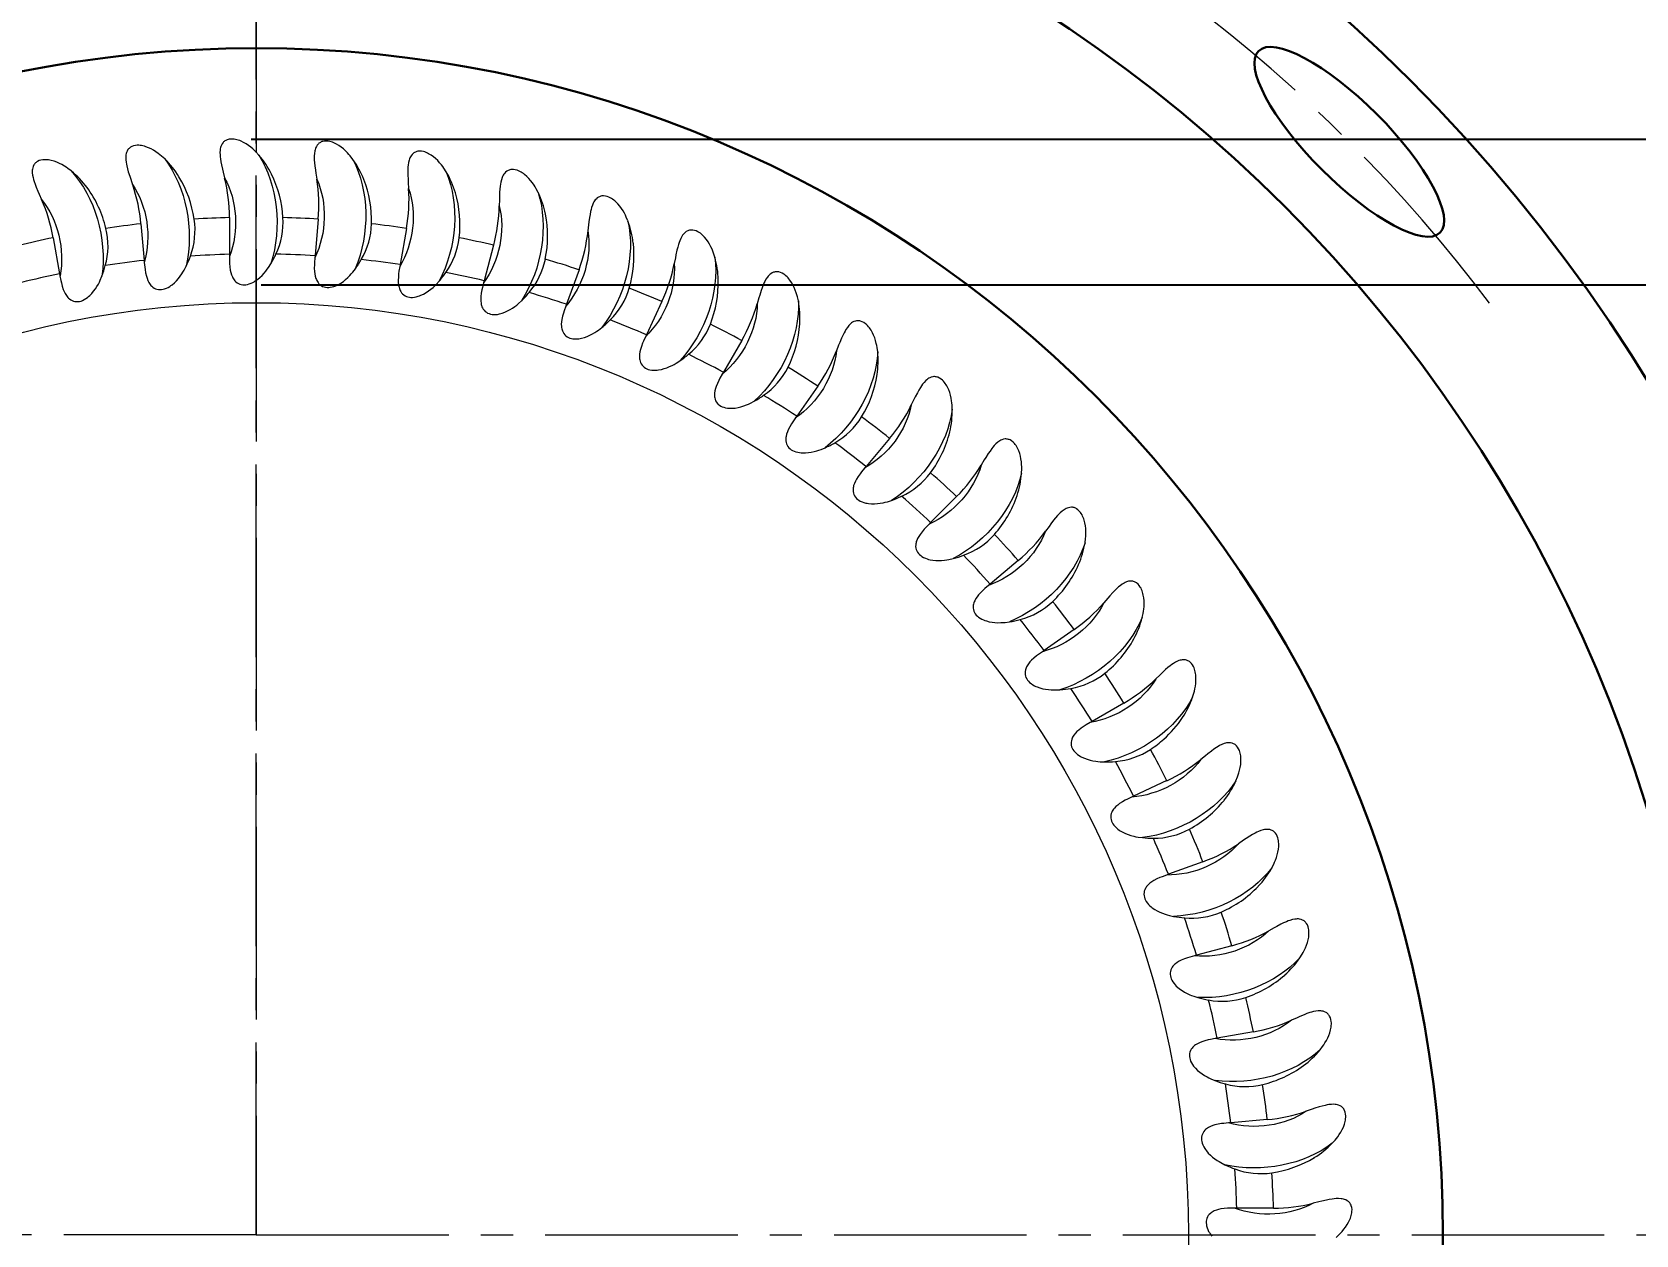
# Model space of a CAD drawing. Extents: x 89 to 607, y -37 to 440.
# Drawn here: x 227.69 to 271.42, y 202.2 to 234.99 of the extents above; entities that cross this region are included whole.
import ezdxf

# ---------------------------------------------------------------- set-up
doc = ezdxf.new("R2010")
doc.units = 0
doc.header["$LTSCALE"] = 7
doc.header["$MEASUREMENT"] = 0
doc.linetypes.add('CENTER2', pattern=[1.125, 0.75, -0.125, 0.125, -0.125])
doc.layers.get('0').update_dxf_attribs({"linetype": 'CONTINUOUS', "lineweight": 15})
for name, color, linetype, lineweight in [('1', 1, 'CENTER2', 15), ('3', 3, 'CONTINUOUS', 30), ('8', 252, 'CONTINUOUS', 15)]:
    doc.layers.add(name, color=color, linetype=linetype, lineweight=lineweight)
doc.styles.add('ITALICT', font='ITALICT.shx', dxfattribs={"width": 0.8, "height": 3})
doc.dimstyles.get("Standard").update_dxf_attribs({"dimtxt": 3, "dimasz": 3, "dimexe": 0.5, "dimexo": 0.5, "dimgap": 0.8, "dimtad": 1, "dimdsep": 46, "dimtxsty": 'ITALICT', "dimcen": 0.09, "dimazin": 2, "dimtfac": 1, "dimtmove": 0, "dimatfit": 3, "dimfxl": 1, "dimtolj": 1, "dimtzin": 0, "dimarcsym": 0})

# ---------------------------------------------------------------- blocks, each defined once
blk = doc.blocks.new('*D10')
at = {"color": 0, "lineweight": -2, "transparency": 16777216}
for p, q in [((233.937, 228.096), (314.622, 228.096)), ((314.122, 179.3), (314.122, 225.096)), ((234.636, 176.3), (314.622, 176.3))]:
    blk.add_line(p, q, dxfattribs=at)
at = {"color": 0, "transparency": 16777216}
for points in [[(314.622, 225.096), (313.622, 225.096), (314.122, 228.096)], [(313.622, 179.3), (314.622, 179.3), (314.122, 176.3)]]:
    blk.add_solid(points, dxfattribs=at)
at = {"color": 0, "transparency": 16777216, "insert": (311.822, 203.447), "char_height": 3, "attachment_point": 5, "rotation": 90, "style": 'ITALICT'}
blk.add_mtext('\\A1;51.8', dxfattribs=at)
blk = doc.blocks.new('*D11')
at = {"color": 0, "lineweight": -2, "transparency": 16777216}
for p, q in [((314.122, 235.069), (314.122, 243.888)), ((233.664, 232.069), (314.622, 232.069)), ((314.122, 228.096), (314.122, 232.069)), ((233.937, 228.096), (314.622, 228.096)), ((314.122, 225.096), (314.122, 222.096))]:
    blk.add_line(p, q, dxfattribs=at)
at = {"color": 0, "transparency": 16777216}
for points in [[(313.622, 235.069), (314.622, 235.069), (314.122, 232.069)], [(314.622, 225.096), (313.622, 225.096), (314.122, 228.096)]]:
    blk.add_solid(points, dxfattribs=at)
at = {"color": 0, "transparency": 16777216, "insert": (311.822, 242.173), "char_height": 3, "attachment_point": 5, "rotation": 90, "style": 'ITALICT'}
blk.add_mtext('\\A1;4', dxfattribs=at)
blk = doc.blocks.new('*D46')
at = {"color": 0, "lineweight": -2, "transparency": 16777216}
for p, q in [((234.307, 278.197), (340.204, 278.197)), ((339.704, 275.197), (339.704, 129.197)), ((234.307, 126.197), (340.204, 126.197))]:
    blk.add_line(p, q, dxfattribs=at)
at = {"color": 0, "transparency": 16777216}
for points in [[(339.204, 275.197), (340.204, 275.197), (339.704, 278.197)], [(339.204, 129.197), (340.204, 129.197), (339.704, 126.197)]]:
    blk.add_solid(points, dxfattribs=at)
at = {"color": 0, "transparency": 16777216, "insert": (337.404, 202.197), "char_height": 3, "attachment_point": 5, "rotation": 90, "style": 'ITALICT'}
blk.add_mtext('\\A1;152', dxfattribs=at)
blk = doc.blocks.new('*D49')
at = {"color": 0, "lineweight": -2, "transparency": 16777216}
blk.add_line((306.788, 183.85), (291.997, 187.568), dxfattribs=at)
at = {"color": 0, "transparency": 16777216}
blk.add_solid([(292.119, 188.053), (291.875, 187.084), (289.087, 188.3)], dxfattribs=at)
at = {"color": 0, "transparency": 16777216, "insert": (303.026, 187.167), "char_height": 3, "attachment_point": 5, "rotation": 345.8882, "style": 'ITALICT'}
blk.add_mtext('\\A1;R57', dxfattribs=at)
blk = doc.blocks.new('*D50')
at = {"color": 0, "lineweight": -2, "transparency": 16777216}
blk.add_line((309.376, 149.346), (290.556, 162.509), dxfattribs=at)
blk.add_arc((233.807, 202.197), 66.25, 321.48913, 325.46446, dxfattribs=at)
at = {"color": 0, "transparency": 16777216}
blk.add_solid([(290.842, 162.919), (290.269, 162.099), (288.098, 164.228)], dxfattribs=at)
at = {"color": 0, "transparency": 16777216, "insert": (304.56, 155.521), "char_height": 3, "attachment_point": 5, "rotation": 325.032, "style": 'ITALICT'}
blk.add_mtext('\\A1;R66.25', dxfattribs=at)
blk = doc.blocks.new('*D52')
at = {"color": 0, "lineweight": -2, "transparency": 16777216}
for p, q in [((173.432, 224.172), (156.954, 230.17)), ((170.807, 202.197), (152.021, 202.197))]:
    blk.add_line(p, q, dxfattribs=at)
blk.add_arc((233.807, 202.197), 81.286, 162.11471, 177.88529, dxfattribs=at)
at = {"color": 0, "transparency": 16777216}
for points in [[(155.977, 227.324), (156.922, 226.999), (157.423, 229.999)], [(153.077, 205.188), (152.077, 205.206), (152.521, 202.197)]]:
    blk.add_solid(points, dxfattribs=at)
at = {"color": 0, "transparency": 16777216, "insert": (151.491, 216.712), "char_height": 3, "attachment_point": 5, "rotation": 80, "style": 'ITALICT'}
blk.add_mtext('\\A1;20°', dxfattribs=at)
blk = doc.blocks.new('*D53')
at = {"color": 0, "lineweight": -2, "transparency": 16777216}
for p, q in [((181.658, 254.346), (170.053, 265.951)), ((170.807, 202.197), (143.645, 202.197))]:
    blk.add_line(p, q, dxfattribs=at)
blk.add_arc((233.807, 202.197), 89.662, 136.91715, 178.08285, dxfattribs=at)
at = {"color": 0, "transparency": 16777216}
for points in [[(167.962, 263.789), (168.681, 263.094), (170.407, 265.598)], [(144.696, 205.189), (143.696, 205.205), (144.145, 202.197)]]:
    blk.add_solid(points, dxfattribs=at)
at = {"color": 0, "transparency": 16777216, "insert": (148.846, 237.39), "char_height": 3, "attachment_point": 5, "rotation": 67.5, "style": 'ITALICT'}
blk.add_mtext('\\A1;45°', dxfattribs=at)

msp = doc.modelspace()

# ---------------------------------------------------------------- linework, layer by layer
at = {"layer": '1'}
for p, q in [((233.807, 202.197), (233.807, 278.197)), ((233.807, 268.447), (233.807, 202.197)), ((233.807, 202.197), (171.307, 202.197)), ((233.807, 202.197), (296.307, 202.197))]:
    msp.add_line(p, q, dxfattribs=at)
for radius, start, end in [(57, 12.6703, 166.5373), (42.14, 37.0667, 52.9333)]:
    msp.add_arc((233.807, 202.197), radius, start, end, dxfattribs=at)
at = {"layer": '3'}
for radius in [44.5, 39.65, 32.35]:
    msp.add_circle((233.807, 202.197), radius, dxfattribs=at)
msp.add_ellipse((263.605, 231.994), major_axis=(2.475, -2.475), ratio=0.304005, dxfattribs=at)
at = {"layer": '8', "ltscale": 0.025009}
for p, q in [((230.662, 229.76), (230.749, 228.763)), ((233.076, 229.929), (233.076, 228.928)), ((235.496, 229.887), (235.409, 228.891)), ((237.903, 229.635), (237.729, 228.649)), ((228.272, 229.381), (228.445, 228.395)), ((240.278, 229.173), (240.02, 228.207)), ((242.605, 228.507), (242.263, 227.567)), ((244.864, 227.64), (244.442, 226.733)), ((247.04, 226.579), (246.54, 225.713)), ((249.115, 225.333), (248.541, 224.514)), ((251.073, 223.911), (250.43, 223.145)), ((252.899, 222.324), (252.192, 221.616)), ((254.581, 220.583), (253.815, 219.94)), ((256.104, 218.703), (255.285, 218.129)), ((257.458, 216.696), (256.592, 216.196)), ((260.991, 207.733), (260.006, 207.559))]:
    msp.add_line(p, q, dxfattribs=at)
at = {"layer": '8', "ltscale": 0.001468}
for p, q in [((230.749, 228.763), (230.754, 228.705)), ((233.076, 228.928), (233.076, 228.87)), ((235.409, 228.891), (235.403, 228.832)), ((228.445, 228.395), (228.455, 228.338)), ((242.263, 227.567), (242.242, 227.511)), ((244.442, 226.733), (244.417, 226.68)), ((246.54, 225.713), (246.51, 225.662)), ((248.541, 224.514), (248.507, 224.466)), ((250.43, 223.145), (250.392, 223.1)), ((252.192, 221.616), (252.15, 221.575)), ((253.815, 219.94), (253.769, 219.903)), ((255.285, 218.129), (255.237, 218.095)), ((257.725, 214.157), (257.672, 214.133)), ((258.676, 212.027), (258.621, 212.007)), ((260.006, 207.559), (259.948, 207.549)), ((260.373, 205.256), (260.315, 205.251)), ((260.539, 202.929), (260.48, 202.929))]:
    msp.add_line(p, q, dxfattribs=at)
at = {"layer": '8', "ltscale": 0.001467}
for p, q in [((237.729, 228.649), (237.719, 228.592)), ((240.02, 228.207), (240.004, 228.15)), ((256.592, 216.196), (256.541, 216.167)), ((259.438, 209.822), (259.382, 209.807))]:
    msp.add_line(p, q, dxfattribs=at)
at = {"layer": '8', "ltscale": 0.025008}
for p, q in [((258.632, 214.58), (257.725, 214.157)), ((259.616, 212.369), (258.676, 212.027)), ((260.405, 210.081), (259.438, 209.822)), ((261.37, 205.343), (260.373, 205.256)), ((261.539, 202.929), (260.539, 202.929))]:
    msp.add_line(p, q, dxfattribs=at)
at = {"layer": '8'}
for points in [[(231.31, 231.528), (231.224, 231.606), (231.18, 231.643), (231.134, 231.679), (231.07, 231.723), (231.005, 231.764), (230.937, 231.801), (230.866, 231.834), (230.793, 231.862), (230.756, 231.873), (230.718, 231.883), (230.679, 231.89), (230.641, 231.896), (230.602, 231.899), (230.563, 231.899), (230.512, 231.895), (230.463, 231.885), (230.417, 231.868), (230.395, 231.857), (230.375, 231.845), (230.356, 231.831), (230.339, 231.816), (230.323, 231.799), (230.309, 231.781), (230.286, 231.743), (230.269, 231.702), (230.26, 231.672), (230.254, 231.641), (230.249, 231.607), (230.247, 231.573), (230.249, 231.506), (230.256, 231.439), (230.265, 231.387), (230.275, 231.336), (230.295, 231.256), (230.318, 231.176), (230.356, 231.058), (230.382, 230.979), (230.436, 230.823)], [(233.876, 231.634), (233.797, 231.719), (233.756, 231.76), (233.713, 231.799), (233.654, 231.849), (233.592, 231.896), (233.528, 231.939), (233.46, 231.978), (233.39, 232.011), (233.354, 232.026), (233.317, 232.039), (233.279, 232.05), (233.241, 232.059), (233.203, 232.065), (233.164, 232.069), (233.113, 232.069), (233.063, 232.064), (233.016, 232.051), (232.993, 232.042), (232.972, 232.031), (232.952, 232.019), (232.933, 232.005), (232.916, 231.99), (232.901, 231.974), (232.874, 231.938), (232.854, 231.899), (232.842, 231.869), (232.833, 231.839), (232.826, 231.805), (232.821, 231.771), (232.817, 231.704), (232.818, 231.637), (232.822, 231.585), (232.828, 231.533), (232.841, 231.451), (232.857, 231.37), (232.884, 231.249), (232.904, 231.168), (232.944, 231.008)], [(236.441, 231.516), (236.37, 231.608), (236.333, 231.652), (236.294, 231.695), (236.239, 231.75), (236.182, 231.802), (236.121, 231.85), (236.057, 231.895), (235.99, 231.934), (235.955, 231.952), (235.919, 231.968), (235.883, 231.983), (235.846, 231.995), (235.808, 232.004), (235.77, 232.012), (235.72, 232.016), (235.669, 232.015), (235.621, 232.006), (235.598, 231.999), (235.575, 231.991), (235.554, 231.98), (235.535, 231.968), (235.516, 231.954), (235.499, 231.939), (235.47, 231.906), (235.446, 231.869), (235.432, 231.84), (235.421, 231.811), (235.41, 231.778), (235.402, 231.745), (235.392, 231.679), (235.388, 231.611), (235.387, 231.559), (235.389, 231.507), (235.395, 231.424), (235.403, 231.342), (235.42, 231.218), (235.432, 231.137), (235.458, 230.973)], [(228.763, 231.199), (228.671, 231.269), (228.623, 231.302), (228.574, 231.333), (228.508, 231.372), (228.439, 231.407), (228.368, 231.438), (228.294, 231.465), (228.219, 231.486), (228.181, 231.494), (228.142, 231.5), (228.103, 231.505), (228.064, 231.507), (228.025, 231.507), (227.987, 231.504), (227.937, 231.495), (227.888, 231.481), (227.844, 231.46), (227.823, 231.447), (227.804, 231.433), (227.786, 231.418), (227.771, 231.401), (227.756, 231.383), (227.744, 231.364), (227.724, 231.324), (227.711, 231.282), (227.705, 231.251), (227.701, 231.219), (227.7, 231.185), (227.701, 231.151), (227.708, 231.084), (227.721, 231.018), (227.734, 230.968), (227.749, 230.917), (227.776, 230.839), (227.806, 230.762), (227.854, 230.647), (227.887, 230.571), (227.954, 230.42)], [(238.986, 231.175), (238.924, 231.273), (238.89, 231.32), (238.855, 231.366), (238.805, 231.425), (238.753, 231.482), (238.697, 231.535), (238.637, 231.585), (238.573, 231.631), (238.54, 231.652), (238.506, 231.671), (238.471, 231.688), (238.435, 231.704), (238.399, 231.717), (238.361, 231.727), (238.311, 231.736), (238.261, 231.739), (238.212, 231.735), (238.188, 231.73), (238.165, 231.723), (238.144, 231.715), (238.123, 231.704), (238.103, 231.692), (238.085, 231.679), (238.053, 231.648), (238.026, 231.613), (238.009, 231.586), (237.995, 231.558), (237.982, 231.526), (237.972, 231.493), (237.956, 231.428), (237.945, 231.362), (237.94, 231.31), (237.937, 231.257), (237.936, 231.175), (237.937, 231.092), (237.943, 230.967), (237.948, 230.885), (237.96, 230.72)], [(241.492, 230.614), (241.439, 230.716), (241.409, 230.766), (241.378, 230.815), (241.334, 230.878), (241.286, 230.939), (241.235, 230.998), (241.18, 231.053), (241.121, 231.104), (241.089, 231.127), (241.057, 231.149), (241.024, 231.17), (240.989, 231.188), (240.954, 231.204), (240.918, 231.218), (240.868, 231.231), (240.819, 231.238), (240.77, 231.239), (240.745, 231.236), (240.722, 231.231), (240.7, 231.224), (240.678, 231.216), (240.658, 231.206), (240.638, 231.194), (240.604, 231.166), (240.574, 231.133), (240.555, 231.108), (240.538, 231.081), (240.523, 231.05), (240.509, 231.019), (240.488, 230.955), (240.472, 230.89), (240.462, 230.839), (240.454, 230.787), (240.446, 230.704), (240.44, 230.622), (240.435, 230.498), (240.433, 230.415), (240.43, 230.249)], [(243.94, 229.836), (243.895, 229.943), (243.87, 229.995), (243.844, 230.046), (243.805, 230.113), (243.763, 230.178), (243.717, 230.241), (243.667, 230.3), (243.612, 230.356), (243.583, 230.382), (243.553, 230.407), (243.521, 230.43), (243.489, 230.452), (243.455, 230.471), (243.42, 230.488), (243.372, 230.505), (243.323, 230.517), (243.274, 230.521), (243.25, 230.521), (243.226, 230.518), (243.203, 230.513), (243.181, 230.507), (243.16, 230.498), (243.139, 230.488), (243.102, 230.463), (243.07, 230.434), (243.049, 230.41), (243.03, 230.384), (243.012, 230.355), (242.995, 230.325), (242.969, 230.264), (242.947, 230.2), (242.933, 230.15), (242.921, 230.099), (242.905, 230.017), (242.892, 229.935), (242.876, 229.812), (242.867, 229.73), (242.85, 229.565)], [(246.31, 228.847), (246.275, 228.958), (246.255, 229.012), (246.233, 229.066), (246.2, 229.136), (246.164, 229.204), (246.123, 229.27), (246.079, 229.334), (246.029, 229.395), (246.002, 229.423), (245.974, 229.451), (245.945, 229.476), (245.914, 229.5), (245.882, 229.523), (245.849, 229.542), (245.803, 229.564), (245.755, 229.58), (245.707, 229.588), (245.683, 229.59), (245.659, 229.589), (245.635, 229.587), (245.613, 229.582), (245.591, 229.575), (245.57, 229.567), (245.531, 229.546), (245.495, 229.519), (245.473, 229.497), (245.452, 229.473), (245.431, 229.446), (245.412, 229.417), (245.38, 229.359), (245.353, 229.297), (245.334, 229.248), (245.318, 229.198), (245.295, 229.119), (245.275, 229.038), (245.249, 228.917), (245.232, 228.836), (245.201, 228.673)], [(230.754, 228.705), (230.766, 228.575), (230.774, 228.511), (230.79, 228.422), (230.81, 228.333), (230.829, 228.273), (230.852, 228.213), (230.88, 228.157), (230.897, 228.128), (230.916, 228.101), (230.935, 228.078), (230.956, 228.057), (230.988, 228.03), (231.022, 228.007), (231.059, 227.989), (231.099, 227.975), (231.139, 227.968), (231.181, 227.965), (231.223, 227.968), (231.265, 227.975), (231.306, 227.986), (231.355, 228.004), (231.402, 228.027), (231.448, 228.053), (231.481, 228.076), (231.514, 228.099), (231.575, 228.152), (231.632, 228.209), (231.684, 228.267), (231.732, 228.329), (231.777, 228.394), (231.808, 228.444), (231.838, 228.496), (231.893, 228.601)], [(233.076, 228.87), (233.077, 228.74), (233.079, 228.675), (233.087, 228.585), (233.099, 228.495), (233.113, 228.433), (233.13, 228.372), (233.154, 228.313), (233.168, 228.283), (233.185, 228.255), (233.202, 228.23), (233.221, 228.207), (233.25, 228.177), (233.282, 228.151), (233.318, 228.13), (233.356, 228.113), (233.396, 228.102), (233.437, 228.096), (233.479, 228.095), (233.521, 228.098), (233.563, 228.106), (233.614, 228.119), (233.663, 228.138), (233.711, 228.161), (233.746, 228.18), (233.78, 228.201), (233.845, 228.247), (233.907, 228.299), (233.964, 228.353), (234.017, 228.411), (234.068, 228.471), (234.103, 228.519), (234.138, 228.567), (234.201, 228.668)], [(235.403, 228.832), (235.393, 228.703), (235.39, 228.638), (235.389, 228.547), (235.394, 228.457), (235.402, 228.394), (235.414, 228.331), (235.432, 228.271), (235.444, 228.24), (235.458, 228.21), (235.473, 228.184), (235.49, 228.159), (235.516, 228.127), (235.546, 228.098), (235.58, 228.074), (235.616, 228.054), (235.655, 228.04), (235.696, 228.03), (235.738, 228.025), (235.78, 228.025), (235.822, 228.028), (235.874, 228.038), (235.924, 228.052), (235.974, 228.07), (236.01, 228.086), (236.046, 228.104), (236.116, 228.145), (236.182, 228.191), (236.243, 228.24), (236.301, 228.293), (236.357, 228.349), (236.396, 228.393), (236.435, 228.438), (236.507, 228.532)], [(228.455, 228.338), (228.479, 228.21), (228.493, 228.146), (228.515, 228.059), (228.544, 227.973), (228.567, 227.914), (228.595, 227.857), (228.629, 227.803), (228.648, 227.776), (228.67, 227.751), (228.691, 227.73), (228.713, 227.71), (228.747, 227.685), (228.783, 227.666), (228.822, 227.651), (228.862, 227.641), (228.904, 227.637), (228.945, 227.638), (228.987, 227.645), (229.028, 227.655), (229.068, 227.67), (229.115, 227.692), (229.16, 227.719), (229.204, 227.749), (229.235, 227.774), (229.265, 227.801), (229.321, 227.858), (229.373, 227.92), (229.42, 227.983), (229.462, 228.049), (229.501, 228.117), (229.528, 228.17), (229.554, 228.224), (229.599, 228.334)], [(237.719, 228.592), (237.697, 228.464), (237.688, 228.399), (237.68, 228.309), (237.677, 228.219), (237.679, 228.155), (237.686, 228.092), (237.699, 228.03), (237.708, 227.998), (237.719, 227.967), (237.732, 227.94), (237.746, 227.914), (237.769, 227.879), (237.797, 227.848), (237.828, 227.821), (237.863, 227.798), (237.9, 227.78), (237.94, 227.767), (237.981, 227.759), (238.023, 227.754), (238.066, 227.754), (238.118, 227.759), (238.17, 227.769), (238.221, 227.783), (238.258, 227.796), (238.296, 227.811), (238.368, 227.845), (238.438, 227.885), (238.503, 227.929), (238.566, 227.976), (238.626, 228.027), (238.67, 228.067), (238.712, 228.109), (238.792, 228.197)], [(248.585, 227.656), (248.56, 227.769), (248.544, 227.825), (248.527, 227.88), (248.501, 227.953), (248.47, 228.024), (248.436, 228.094), (248.397, 228.161), (248.353, 228.226), (248.329, 228.257), (248.303, 228.286), (248.276, 228.315), (248.248, 228.341), (248.218, 228.366), (248.186, 228.389), (248.142, 228.414), (248.096, 228.434), (248.049, 228.447), (248.025, 228.451), (248.001, 228.452), (247.978, 228.452), (247.955, 228.449), (247.932, 228.444), (247.91, 228.438), (247.87, 228.42), (247.832, 228.396), (247.808, 228.376), (247.785, 228.355), (247.762, 228.329), (247.74, 228.302), (247.703, 228.247), (247.671, 228.188), (247.648, 228.14), (247.627, 228.092), (247.598, 228.015), (247.571, 227.937), (247.534, 227.818), (247.51, 227.738), (247.465, 227.579)], [(240.004, 228.15), (239.971, 228.025), (239.957, 227.961), (239.941, 227.872), (239.93, 227.782), (239.927, 227.719), (239.928, 227.655), (239.935, 227.592), (239.942, 227.56), (239.95, 227.528), (239.96, 227.5), (239.972, 227.472), (239.993, 227.436), (240.017, 227.403), (240.046, 227.373), (240.079, 227.347), (240.114, 227.326), (240.153, 227.31), (240.193, 227.297), (240.235, 227.29), (240.277, 227.286), (240.329, 227.286), (240.382, 227.291), (240.434, 227.301), (240.473, 227.31), (240.511, 227.322), (240.586, 227.35), (240.66, 227.384), (240.728, 227.422), (240.795, 227.463), (240.859, 227.509), (240.906, 227.545), (240.951, 227.583), (241.039, 227.664)], [(242.242, 227.511), (242.199, 227.389), (242.179, 227.327), (242.155, 227.24), (242.136, 227.151), (242.128, 227.089), (242.123, 227.025), (242.125, 226.962), (242.129, 226.929), (242.135, 226.896), (242.142, 226.867), (242.152, 226.839), (242.169, 226.801), (242.191, 226.766), (242.217, 226.734), (242.247, 226.705), (242.281, 226.681), (242.317, 226.661), (242.357, 226.645), (242.397, 226.634), (242.439, 226.627), (242.491, 226.622), (242.544, 226.623), (242.596, 226.628), (242.636, 226.634), (242.675, 226.642), (242.753, 226.663), (242.829, 226.691), (242.9, 226.722), (242.97, 226.758), (243.038, 226.798), (243.088, 226.83), (243.137, 226.864), (243.231, 226.936)], [(250.748, 226.272), (250.732, 226.386), (250.722, 226.443), (250.709, 226.5), (250.69, 226.575), (250.666, 226.648), (250.638, 226.72), (250.604, 226.791), (250.566, 226.859), (250.545, 226.892), (250.522, 226.924), (250.498, 226.954), (250.472, 226.983), (250.444, 227.011), (250.414, 227.036), (250.373, 227.065), (250.328, 227.089), (250.282, 227.106), (250.259, 227.112), (250.235, 227.115), (250.212, 227.117), (250.189, 227.116), (250.166, 227.113), (250.144, 227.109), (250.102, 227.095), (250.062, 227.074), (250.036, 227.057), (250.011, 227.037), (249.986, 227.014), (249.962, 226.989), (249.921, 226.936), (249.883, 226.881), (249.857, 226.835), (249.832, 226.789), (249.795, 226.715), (249.762, 226.639), (249.714, 226.524), (249.684, 226.447), (249.625, 226.293)], [(244.417, 226.68), (244.363, 226.562), (244.338, 226.502), (244.306, 226.417), (244.28, 226.331), (244.265, 226.269), (244.256, 226.206), (244.252, 226.143), (244.253, 226.109), (244.256, 226.077), (244.261, 226.047), (244.268, 226.018), (244.281, 225.979), (244.3, 225.942), (244.323, 225.907), (244.351, 225.876), (244.382, 225.849), (244.417, 225.826), (244.455, 225.807), (244.494, 225.792), (244.536, 225.781), (244.587, 225.773), (244.639, 225.769), (244.692, 225.769), (244.732, 225.772), (244.772, 225.776), (244.851, 225.791), (244.929, 225.811), (245.003, 225.837), (245.076, 225.866), (245.147, 225.9), (245.2, 225.927), (245.251, 225.957), (245.351, 226.021)], [(246.51, 225.662), (246.446, 225.549), (246.416, 225.492), (246.377, 225.41), (246.343, 225.326), (246.324, 225.266), (246.308, 225.204), (246.299, 225.141), (246.297, 225.108), (246.297, 225.075), (246.299, 225.045), (246.304, 225.016), (246.314, 224.975), (246.329, 224.937), (246.349, 224.901), (246.374, 224.867), (246.403, 224.838), (246.436, 224.812), (246.472, 224.789), (246.51, 224.771), (246.55, 224.757), (246.601, 224.743), (246.652, 224.735), (246.705, 224.73), (246.745, 224.73), (246.785, 224.731), (246.865, 224.738), (246.945, 224.752), (247.021, 224.771), (247.096, 224.794), (247.17, 224.821), (247.224, 224.844), (247.278, 224.869), (247.384, 224.924)], [(252.781, 224.703), (252.776, 224.819), (252.771, 224.877), (252.763, 224.934), (252.75, 225.01), (252.733, 225.086), (252.711, 225.16), (252.684, 225.233), (252.652, 225.305), (252.633, 225.339), (252.613, 225.373), (252.592, 225.405), (252.568, 225.437), (252.543, 225.466), (252.516, 225.494), (252.477, 225.527), (252.435, 225.555), (252.391, 225.575), (252.368, 225.583), (252.344, 225.589), (252.321, 225.592), (252.298, 225.593), (252.275, 225.593), (252.253, 225.59), (252.209, 225.58), (252.169, 225.563), (252.141, 225.548), (252.115, 225.53), (252.087, 225.509), (252.062, 225.486), (252.015, 225.438), (251.973, 225.386), (251.943, 225.343), (251.914, 225.299), (251.871, 225.228), (251.831, 225.155), (251.774, 225.045), (251.737, 224.971), (251.665, 224.822)], [(248.507, 224.466), (248.433, 224.359), (248.398, 224.304), (248.352, 224.226), (248.311, 224.145), (248.286, 224.087), (248.266, 224.027), (248.251, 223.965), (248.246, 223.932), (248.244, 223.899), (248.243, 223.87), (248.245, 223.84), (248.252, 223.799), (248.264, 223.759), (248.28, 223.721), (248.302, 223.686), (248.329, 223.654), (248.359, 223.625), (248.393, 223.6), (248.429, 223.578), (248.468, 223.56), (248.517, 223.543), (248.568, 223.53), (248.62, 223.521), (248.66, 223.516), (248.7, 223.514), (248.78, 223.515), (248.861, 223.521), (248.938, 223.533), (249.015, 223.55), (249.091, 223.571), (249.147, 223.589), (249.203, 223.609), (249.313, 223.654)], [(254.671, 222.964), (254.676, 223.08), (254.675, 223.138), (254.673, 223.196), (254.666, 223.273), (254.655, 223.349), (254.64, 223.425), (254.62, 223.501), (254.594, 223.574), (254.579, 223.61), (254.562, 223.646), (254.543, 223.68), (254.522, 223.713), (254.5, 223.745), (254.475, 223.775), (254.439, 223.811), (254.4, 223.842), (254.357, 223.867), (254.335, 223.876), (254.312, 223.884), (254.29, 223.889), (254.267, 223.893), (254.244, 223.894), (254.221, 223.894), (254.177, 223.887), (254.135, 223.874), (254.106, 223.861), (254.078, 223.846), (254.05, 223.827), (254.022, 223.807), (253.972, 223.762), (253.925, 223.714), (253.891, 223.674), (253.859, 223.633), (253.81, 223.566), (253.764, 223.497), (253.697, 223.392), (253.654, 223.322), (253.569, 223.18)], [(250.392, 223.1), (250.309, 223), (250.269, 222.948), (250.217, 222.875), (250.169, 222.798), (250.139, 222.742), (250.114, 222.684), (250.093, 222.623), (250.086, 222.591), (250.08, 222.559), (250.077, 222.529), (250.076, 222.499), (250.08, 222.458), (250.088, 222.417), (250.101, 222.378), (250.12, 222.341), (250.143, 222.306), (250.171, 222.275), (250.203, 222.247), (250.237, 222.222), (250.274, 222.201), (250.321, 222.179), (250.371, 222.162), (250.422, 222.148), (250.461, 222.141), (250.501, 222.135), (250.581, 222.128), (250.662, 222.128), (250.74, 222.133), (250.818, 222.143), (250.895, 222.157), (250.953, 222.17), (251.011, 222.185), (251.124, 222.221)], [(256.401, 221.067), (256.416, 221.182), (256.421, 221.239), (256.423, 221.297), (256.424, 221.375), (256.42, 221.452), (256.411, 221.529), (256.397, 221.606), (256.378, 221.681), (256.366, 221.719), (256.352, 221.755), (256.336, 221.791), (256.319, 221.826), (256.299, 221.859), (256.277, 221.891), (256.245, 221.93), (256.208, 221.965), (256.168, 221.993), (256.147, 222.005), (256.125, 222.014), (256.102, 222.022), (256.08, 222.027), (256.057, 222.031), (256.035, 222.032), (255.99, 222.029), (255.947, 222.02), (255.917, 222.009), (255.888, 221.997), (255.858, 221.981), (255.828, 221.963), (255.774, 221.923), (255.724, 221.879), (255.687, 221.842), (255.651, 221.804), (255.596, 221.741), (255.544, 221.677), (255.469, 221.578), (255.42, 221.511), (255.322, 221.378)], [(252.15, 221.575), (252.059, 221.483), (252.015, 221.435), (251.957, 221.366), (251.902, 221.293), (251.868, 221.24), (251.837, 221.184), (251.812, 221.126), (251.801, 221.095), (251.793, 221.063), (251.787, 221.034), (251.784, 221.004), (251.783, 220.962), (251.788, 220.921), (251.798, 220.881), (251.813, 220.842), (251.834, 220.806), (251.859, 220.772), (251.888, 220.742), (251.92, 220.714), (251.955, 220.69), (252, 220.664), (252.048, 220.642), (252.098, 220.624), (252.136, 220.613), (252.175, 220.604), (252.255, 220.591), (252.335, 220.584), (252.413, 220.582), (252.492, 220.585), (252.57, 220.592), (252.629, 220.6), (252.687, 220.61), (252.803, 220.636)], [(257.96, 219.026), (257.985, 219.139), (257.994, 219.196), (258.002, 219.253), (258.009, 219.33), (258.012, 219.408), (258.01, 219.485), (258.003, 219.563), (257.99, 219.64), (257.981, 219.678), (257.971, 219.716), (257.958, 219.753), (257.944, 219.789), (257.927, 219.824), (257.908, 219.858), (257.879, 219.9), (257.846, 219.937), (257.808, 219.969), (257.788, 219.982), (257.767, 219.994), (257.745, 220.003), (257.723, 220.011), (257.701, 220.016), (257.679, 220.019), (257.634, 220.02), (257.59, 220.015), (257.56, 220.007), (257.53, 219.997), (257.498, 219.984), (257.467, 219.968), (257.41, 219.933), (257.356, 219.894), (257.316, 219.86), (257.276, 219.826), (257.217, 219.768), (257.159, 219.708), (257.075, 219.616), (257.021, 219.554), (256.912, 219.429)], [(253.769, 219.903), (253.671, 219.818), (253.623, 219.775), (253.558, 219.711), (253.498, 219.644), (253.459, 219.594), (253.423, 219.541), (253.393, 219.485), (253.38, 219.455), (253.369, 219.424), (253.361, 219.395), (253.355, 219.366), (253.351, 219.324), (253.352, 219.283), (253.358, 219.242), (253.37, 219.202), (253.387, 219.164), (253.409, 219.129), (253.435, 219.095), (253.465, 219.065), (253.497, 219.038), (253.54, 219.008), (253.586, 218.982), (253.634, 218.96), (253.671, 218.946), (253.71, 218.933), (253.787, 218.913), (253.867, 218.899), (253.945, 218.89), (254.023, 218.886), (254.102, 218.887), (254.161, 218.89), (254.22, 218.895), (254.338, 218.91)], [(255.237, 218.095), (255.131, 218.02), (255.079, 217.981), (255.009, 217.923), (254.943, 217.861), (254.9, 217.815), (254.86, 217.765), (254.825, 217.712), (254.809, 217.683), (254.796, 217.653), (254.785, 217.625), (254.777, 217.597), (254.769, 217.556), (254.766, 217.514), (254.769, 217.473), (254.778, 217.432), (254.791, 217.393), (254.81, 217.356), (254.833, 217.32), (254.86, 217.288), (254.89, 217.258), (254.93, 217.224), (254.974, 217.195), (255.02, 217.168), (255.056, 217.151), (255.092, 217.135), (255.168, 217.108), (255.246, 217.087), (255.323, 217.072), (255.401, 217.061), (255.479, 217.054), (255.538, 217.052), (255.598, 217.052), (255.717, 217.057)], [(259.335, 216.857), (259.369, 216.967), (259.384, 217.023), (259.397, 217.08), (259.41, 217.156), (259.42, 217.233), (259.425, 217.31), (259.424, 217.388), (259.418, 217.466), (259.413, 217.505), (259.406, 217.543), (259.397, 217.581), (259.385, 217.619), (259.372, 217.655), (259.356, 217.69), (259.33, 217.735), (259.3, 217.775), (259.266, 217.81), (259.247, 217.825), (259.227, 217.838), (259.206, 217.849), (259.185, 217.858), (259.163, 217.866), (259.141, 217.871), (259.097, 217.876), (259.053, 217.874), (259.022, 217.869), (258.991, 217.862), (258.958, 217.851), (258.926, 217.838), (258.866, 217.809), (258.809, 217.774), (258.765, 217.744), (258.723, 217.713), (258.659, 217.661), (258.596, 217.606), (258.505, 217.522), (258.445, 217.465), (258.326, 217.35)], [(256.541, 216.167), (256.429, 216.102), (256.374, 216.067), (256.299, 216.015), (256.228, 215.959), (256.181, 215.917), (256.137, 215.871), (256.097, 215.821), (256.079, 215.794), (256.063, 215.765), (256.05, 215.738), (256.039, 215.71), (256.028, 215.67), (256.022, 215.629), (256.021, 215.588), (256.026, 215.547), (256.036, 215.506), (256.051, 215.468), (256.071, 215.43), (256.095, 215.395), (256.123, 215.363), (256.16, 215.326), (256.2, 215.293), (256.244, 215.263), (256.278, 215.242), (256.313, 215.223), (256.386, 215.189), (256.462, 215.162), (256.537, 215.14), (256.614, 215.122), (256.692, 215.109), (256.75, 215.102), (256.809, 215.096), (256.928, 215.091)], [(260.515, 214.576), (260.559, 214.683), (260.579, 214.738), (260.596, 214.793), (260.616, 214.868), (260.633, 214.943), (260.644, 215.02), (260.651, 215.098), (260.652, 215.176), (260.65, 215.215), (260.646, 215.254), (260.64, 215.292), (260.632, 215.331), (260.622, 215.368), (260.609, 215.405), (260.587, 215.451), (260.561, 215.494), (260.529, 215.531), (260.512, 215.548), (260.493, 215.563), (260.474, 215.576), (260.453, 215.587), (260.432, 215.596), (260.411, 215.603), (260.367, 215.612), (260.323, 215.614), (260.291, 215.612), (260.26, 215.607), (260.227, 215.6), (260.194, 215.59), (260.131, 215.565), (260.071, 215.536), (260.026, 215.51), (259.981, 215.482), (259.912, 215.436), (259.845, 215.387), (259.747, 215.311), (259.682, 215.26), (259.554, 215.156)], [(257.672, 214.133), (257.555, 214.077), (257.497, 214.047), (257.418, 214.002), (257.342, 213.953), (257.291, 213.915), (257.244, 213.873), (257.2, 213.827), (257.179, 213.801), (257.161, 213.774), (257.145, 213.748), (257.132, 213.721), (257.117, 213.682), (257.108, 213.642), (257.103, 213.601), (257.105, 213.559), (257.111, 213.518), (257.123, 213.478), (257.14, 213.44), (257.161, 213.403), (257.185, 213.368), (257.219, 213.328), (257.256, 213.291), (257.297, 213.258), (257.329, 213.234), (257.363, 213.212), (257.433, 213.172), (257.506, 213.138), (257.579, 213.11), (257.654, 213.086), (257.73, 213.066), (257.788, 213.053), (257.846, 213.042), (257.964, 213.027)], [(261.493, 212.201), (261.546, 212.304), (261.57, 212.357), (261.592, 212.41), (261.619, 212.483), (261.641, 212.557), (261.66, 212.632), (261.673, 212.709), (261.681, 212.787), (261.682, 212.826), (261.682, 212.865), (261.679, 212.904), (261.675, 212.943), (261.667, 212.981), (261.658, 213.018), (261.641, 213.066), (261.618, 213.111), (261.59, 213.152), (261.574, 213.17), (261.557, 213.186), (261.538, 213.201), (261.519, 213.214), (261.499, 213.225), (261.478, 213.234), (261.435, 213.246), (261.391, 213.252), (261.36, 213.253), (261.328, 213.251), (261.294, 213.246), (261.26, 213.239), (261.196, 213.22), (261.134, 213.196), (261.086, 213.174), (261.039, 213.151), (260.967, 213.111), (260.896, 213.068), (260.791, 213.001), (260.722, 212.955), (260.585, 212.862)], [(258.621, 212.007), (258.5, 211.962), (258.439, 211.937), (258.357, 211.9), (258.277, 211.857), (258.223, 211.823), (258.172, 211.786), (258.125, 211.744), (258.102, 211.72), (258.081, 211.694), (258.063, 211.67), (258.048, 211.645), (258.03, 211.607), (258.016, 211.568), (258.009, 211.527), (258.006, 211.486), (258.009, 211.444), (258.018, 211.403), (258.031, 211.363), (258.049, 211.325), (258.07, 211.288), (258.1, 211.245), (258.134, 211.205), (258.172, 211.168), (258.202, 211.142), (258.233, 211.117), (258.3, 211.071), (258.369, 211.031), (258.44, 210.996), (258.512, 210.966), (258.586, 210.939), (258.643, 210.922), (258.7, 210.906), (258.816, 210.88)], [(262.259, 209.75), (262.321, 209.848), (262.35, 209.898), (262.376, 209.95), (262.409, 210.02), (262.438, 210.092), (262.463, 210.165), (262.483, 210.24), (262.498, 210.317), (262.502, 210.356), (262.505, 210.395), (262.506, 210.434), (262.505, 210.473), (262.501, 210.512), (262.495, 210.55), (262.482, 210.599), (262.463, 210.646), (262.439, 210.689), (262.425, 210.708), (262.409, 210.726), (262.392, 210.742), (262.374, 210.757), (262.355, 210.769), (262.334, 210.78), (262.293, 210.796), (262.25, 210.806), (262.219, 210.809), (262.187, 210.81), (262.153, 210.808), (262.118, 210.804), (262.053, 210.791), (261.988, 210.772), (261.939, 210.755), (261.89, 210.736), (261.815, 210.702), (261.74, 210.666), (261.63, 210.608), (261.557, 210.568), (261.413, 210.488)], [(259.382, 209.807), (259.257, 209.773), (259.194, 209.753), (259.109, 209.723), (259.026, 209.688), (258.969, 209.659), (258.915, 209.626), (258.864, 209.588), (258.839, 209.566), (258.816, 209.543), (258.797, 209.52), (258.779, 209.496), (258.758, 209.46), (258.741, 209.422), (258.73, 209.382), (258.724, 209.341), (258.723, 209.3), (258.728, 209.258), (258.738, 209.217), (258.752, 209.177), (258.77, 209.139), (258.796, 209.094), (258.827, 209.051), (258.861, 209.011), (258.889, 208.982), (258.918, 208.954), (258.98, 208.903), (259.046, 208.856), (259.113, 208.816), (259.182, 208.779), (259.254, 208.746), (259.308, 208.724), (259.364, 208.703), (259.478, 208.668)], [(262.809, 207.242), (262.879, 207.334), (262.912, 207.381), (262.943, 207.43), (262.982, 207.497), (263.017, 207.566), (263.048, 207.637), (263.075, 207.71), (263.096, 207.786), (263.104, 207.824), (263.111, 207.863), (263.115, 207.902), (263.117, 207.94), (263.117, 207.979), (263.114, 208.018), (263.105, 208.068), (263.091, 208.116), (263.07, 208.161), (263.057, 208.182), (263.043, 208.201), (263.028, 208.218), (263.011, 208.234), (262.993, 208.248), (262.974, 208.261), (262.934, 208.281), (262.892, 208.294), (262.861, 208.3), (262.83, 208.304), (262.795, 208.305), (262.761, 208.304), (262.694, 208.297), (262.628, 208.284), (262.578, 208.271), (262.528, 208.256), (262.449, 208.229), (262.372, 208.199), (262.257, 208.151), (262.181, 208.118), (262.03, 208.05)], [(259.948, 207.549), (259.82, 207.526), (259.756, 207.512), (259.669, 207.489), (259.583, 207.461), (259.524, 207.437), (259.467, 207.409), (259.413, 207.376), (259.386, 207.357), (259.361, 207.335), (259.34, 207.314), (259.32, 207.292), (259.296, 207.258), (259.276, 207.222), (259.261, 207.183), (259.251, 207.143), (259.247, 207.101), (259.249, 207.059), (259.255, 207.018), (259.265, 206.977), (259.28, 206.937), (259.302, 206.89), (259.329, 206.844), (259.359, 206.801), (259.384, 206.77), (259.411, 206.74), (259.468, 206.683), (259.53, 206.631), (259.593, 206.585), (259.659, 206.543), (259.728, 206.504), (259.78, 206.476), (259.834, 206.451), (259.944, 206.406)], [(263.138, 204.695), (263.216, 204.78), (263.253, 204.825), (263.289, 204.871), (263.333, 204.934), (263.374, 205), (263.411, 205.068), (263.444, 205.139), (263.472, 205.212), (263.483, 205.249), (263.493, 205.287), (263.501, 205.325), (263.506, 205.364), (263.509, 205.403), (263.51, 205.442), (263.505, 205.492), (263.495, 205.542), (263.479, 205.588), (263.468, 205.61), (263.455, 205.63), (263.441, 205.649), (263.426, 205.666), (263.409, 205.682), (263.391, 205.696), (263.354, 205.719), (263.313, 205.736), (263.282, 205.745), (263.251, 205.751), (263.217, 205.755), (263.183, 205.757), (263.116, 205.756), (263.049, 205.749), (262.998, 205.74), (262.946, 205.729), (262.866, 205.709), (262.786, 205.686), (262.668, 205.649), (262.589, 205.622), (262.433, 205.568)], [(260.315, 205.251), (260.186, 205.239), (260.121, 205.23), (260.032, 205.215), (259.944, 205.195), (259.883, 205.176), (259.824, 205.153), (259.767, 205.125), (259.739, 205.108), (259.712, 205.088), (259.688, 205.069), (259.667, 205.049), (259.64, 205.017), (259.617, 204.983), (259.599, 204.946), (259.586, 204.906), (259.578, 204.865), (259.576, 204.823), (259.578, 204.781), (259.585, 204.74), (259.596, 204.699), (259.614, 204.65), (259.637, 204.602), (259.663, 204.557), (259.686, 204.523), (259.71, 204.491), (259.762, 204.43), (259.819, 204.373), (259.878, 204.321), (259.94, 204.273), (260.004, 204.228), (260.054, 204.197), (260.106, 204.167), (260.211, 204.112)], [(260.48, 202.929), (260.35, 202.928), (260.285, 202.925), (260.195, 202.918), (260.105, 202.905), (260.043, 202.892), (259.982, 202.874), (259.923, 202.851), (259.894, 202.836), (259.865, 202.82), (259.84, 202.803), (259.817, 202.784), (259.787, 202.755), (259.761, 202.723), (259.74, 202.687), (259.724, 202.649), (259.712, 202.609), (259.706, 202.568), (259.705, 202.526), (259.708, 202.483), (259.716, 202.441), (259.73, 202.391), (259.748, 202.342), (259.771, 202.294), (259.79, 202.259), (259.811, 202.225), (259.858, 202.159)], [(263.244, 202.129), (263.33, 202.207), (263.37, 202.249), (263.41, 202.291), (263.459, 202.351), (263.506, 202.412), (263.549, 202.477), (263.588, 202.544), (263.622, 202.615), (263.636, 202.651), (263.649, 202.688), (263.66, 202.726), (263.669, 202.764), (263.676, 202.802), (263.679, 202.84), (263.68, 202.891), (263.674, 202.941), (263.661, 202.989), (263.652, 203.011), (263.641, 203.033), (263.629, 203.053), (263.616, 203.071), (263.6, 203.089), (263.584, 203.104), (263.548, 203.13), (263.509, 203.151), (263.479, 203.162), (263.449, 203.171), (263.415, 203.179), (263.381, 203.184), (263.315, 203.188), (263.247, 203.187), (263.195, 203.182), (263.143, 203.176), (263.061, 203.163), (262.98, 203.147), (262.859, 203.12), (262.778, 203.101), (262.618, 203.061)]]:
    msp.add_lwpolyline(points, dxfattribs=at)
msp.add_circle((233.807, 202.197), 25.412, dxfattribs=at)
for centre, radius, start, end in [((229.542, 229.719), 2.53, 31.5186, 45.6545), ((231.956, 229.986), 2.53, 26.5186, 40.6545), ((234.385, 230.042), 2.53, 21.5186, 35.6545), ((227.159, 229.243), 2.53, 36.5186, 50.6545), ((229.025, 229.429), 3.123, 8.4196, 31.0938), ((228.618, 229.931), 4.458, 359.9731, 13.9765), ((231.417, 229.743), 3.123, 3.4196, 26.0938), ((231.055, 230.278), 4.458, 354.9731, 8.9765), ((233.827, 229.846), 3.123, 358.4196, 21.0938), ((236.81, 229.885), 2.53, 16.5186, 30.6545), ((226.67, 228.909), 3.123, 13.4196, 36.0938), ((226.221, 229.373), 4.458, 4.9731, 18.9765), ((233.513, 230.411), 4.458, 349.9731, 3.9765), ((236.236, 229.739), 3.123, 353.4196, 16.0938), ((239.212, 229.518), 2.53, 11.5186, 25.6545), ((223.881, 228.609), 4.458, 9.9731, 23.9766), ((235.973, 230.329), 4.458, 344.9731, 358.9765), ((238.627, 229.423), 3.123, 348.4196, 11.0938), ((227.751, 229.161), 2.014, 344.4255, 13.5932), ((233.807, 202.197), 27.741, 96.5107, 98.4985), ((230.123, 229.586), 2.014, 339.4302, 8.5932), ((233.807, 202.197), 27.741, 91.5107, 93.4985), ((232.524, 229.803), 2.014, 334.4302, 3.5932), ((233.807, 202.197), 27.741, 86.5107, 88.4985), ((234.936, 229.81), 2.014, 329.4232, 358.5919), ((233.807, 202.197), 27.741, 81.5107, 83.4985), ((238.417, 230.033), 4.458, 339.9731, 353.9765), ((241.572, 228.943), 2.53, 6.5186, 20.6545), ((233.807, 202.197), 27.741, 101.5107, 103.4985), ((237.338, 229.606), 2.014, 324.4254, 353.5931), ((233.807, 202.197), 27.741, 76.5107, 78.4985), ((240.983, 228.898), 3.121, 343.4278, 6.1096), ((233.807, 202.197), 26.741, 96.5672, 98.855), ((229.094, 229.944), 3.105, 334.3744, 339.9205), ((233.807, 202.197), 26.741, 91.5672, 93.855), ((231.53, 230.249), 3.105, 329.3744, 334.9205), ((233.807, 202.197), 26.741, 86.5672, 88.855), ((233.983, 230.341), 3.105, 324.3744, 329.9205), ((233.807, 202.197), 26.741, 81.5672, 83.855), ((239.713, 229.194), 2.014, 319.4253, 348.5933), ((233.807, 202.197), 27.741, 71.5107, 73.4985), ((243.874, 228.165), 2.53, 1.5186, 15.6545), ((233.807, 202.197), 26.741, 101.5672, 103.855), ((226.693, 229.427), 3.105, 339.3744, 344.9205), ((236.436, 230.218), 3.105, 319.3744, 324.9205), ((233.807, 202.197), 26.741, 76.5672, 78.855), ((240.825, 229.525), 4.458, 334.9731, 348.9765), ((238.868, 229.883), 3.105, 314.3744, 319.9205), ((233.807, 202.197), 26.741, 71.5672, 73.855), ((242.044, 228.577), 2.014, 314.4253, 343.5933), ((233.807, 202.197), 27.741, 66.5107, 68.4985), ((243.283, 228.171), 3.121, 338.4278, 1.1096), ((243.18, 228.81), 4.458, 329.9731, 343.9765), ((246.099, 227.189), 2.53, 356.5186, 10.6545), ((241.261, 229.336), 3.105, 309.3744, 314.9205), ((233.807, 202.197), 26.741, 66.5672, 68.855), ((244.311, 227.758), 2.014, 309.4253, 338.5933), ((233.807, 202.197), 27.741, 61.5107, 63.4985), ((245.51, 227.248), 3.123, 333.4196, 356.0938), ((243.598, 228.583), 3.105, 304.3744, 309.9205), ((233.807, 202.197), 26.741, 61.5672, 63.855), ((245.464, 227.892), 4.458, 324.9731, 338.9765), ((248.23, 226.022), 2.53, 351.5186, 5.6545), ((246.499, 226.746), 2.014, 304.4253, 333.5933), ((233.807, 202.197), 27.741, 56.5107, 58.4985), ((247.648, 226.132), 3.123, 328.4196, 351.0938), ((245.861, 227.63), 3.105, 299.3744, 304.9205), ((233.807, 202.197), 26.741, 56.5672, 58.855), ((247.659, 226.778), 4.458, 319.9731, 333.9765), ((248.591, 225.546), 2.014, 299.4253, 328.5933), ((233.807, 202.197), 27.741, 51.5107, 53.4985), ((250.252, 224.675), 2.53, 346.5186, 0.6545), ((249.682, 224.835), 3.123, 323.4196, 346.0938), ((248.032, 226.482), 3.105, 294.3744, 299.9205), ((233.807, 202.197), 26.741, 51.5672, 53.855), ((249.749, 225.477), 4.458, 314.9731, 328.9765), ((250.569, 224.169), 2.014, 294.4253, 323.5933), ((233.807, 202.197), 27.741, 46.5107, 48.4985), ((252.148, 223.156), 2.53, 341.5186, 355.6545), ((250.094, 225.15), 3.105, 289.3744, 294.9205), ((233.807, 202.197), 26.741, 46.5672, 48.855), ((251.594, 223.365), 3.123, 318.4196, 341.0938), ((252.42, 222.624), 2.014, 289.4253, 318.5933), ((233.807, 202.197), 27.741, 41.5107, 43.4985), ((251.717, 223.999), 4.458, 309.9731, 323.9765), ((253.905, 221.478), 2.53, 336.5186, 350.6545), ((252.033, 223.643), 3.105, 284.3744, 289.9205), ((233.807, 202.197), 26.741, 41.5672, 43.855), ((253.372, 221.735), 3.123, 313.4196, 336.0938), ((254.13, 220.924), 2.014, 284.4253, 313.5933), ((233.807, 202.197), 27.741, 36.5107, 38.4985), ((253.549, 222.355), 4.458, 304.9731, 318.9766), ((253.832, 221.973), 3.105, 279.3744, 284.9205), ((233.807, 202.197), 26.741, 36.5672, 38.855), ((255.509, 219.653), 2.53, 331.5186, 345.6545), ((255, 219.955), 3.123, 308.4196, 331.0938), ((255.685, 219.082), 2.014, 279.4253, 308.5933), ((233.807, 202.197), 27.741, 31.5107, 33.4985), ((255.231, 220.558), 4.458, 299.9731, 313.9766), ((255.48, 220.153), 3.105, 274.3744, 279.9205), ((233.807, 202.197), 26.741, 31.5672, 33.855), ((256.948, 217.695), 2.53, 326.5186, 340.6545), ((256.573, 217.948), 2.982, 311.4681, 326.4266), ((256.323, 218.214), 3.348, 303.8439, 311.6674), ((257.073, 217.111), 2.014, 274.4253, 303.5933), ((233.807, 202.197), 27.741, 26.5107, 28.4985), ((256.75, 218.621), 4.458, 294.9731, 308.9766), ((256.962, 218.196), 3.105, 269.3744, 274.9205), ((233.807, 202.197), 26.741, 26.5672, 28.855), ((258.21, 215.619), 2.53, 321.5186, 335.6545), ((257.762, 216.005), 3.123, 298.4196, 321.0938), ((258.269, 216.117), 3.105, 264.3744, 269.9205), ((258.284, 215.026), 2.014, 269.4253, 298.5933), ((233.807, 202.197), 26.741, 21.5672, 23.855), ((233.807, 202.197), 27.741, 21.5107, 23.4985), ((258.094, 216.559), 4.458, 289.9731, 303.9766), ((259.287, 213.441), 2.53, 316.5186, 330.6545), ((258.874, 213.865), 3.123, 293.4196, 316.0938), ((259.389, 213.932), 3.105, 259.3744, 264.9205), ((259.309, 212.844), 2.014, 264.4253, 293.5933), ((233.807, 202.197), 26.741, 16.5672, 18.855), ((233.807, 202.197), 27.741, 16.5107, 18.4985), ((259.253, 214.388), 4.458, 284.9731, 298.9766), ((260.17, 211.178), 2.53, 311.5186, 325.6545), ((259.795, 211.636), 3.123, 288.4196, 311.0938), ((260.314, 211.658), 3.105, 254.3744, 259.9205), ((260.14, 210.581), 2.014, 259.4228, 288.5917), ((233.807, 202.197), 26.741, 11.5672, 13.855), ((233.807, 202.197), 27.741, 11.5107, 13.4985), ((260.219, 212.123), 4.458, 279.9731, 293.9765), ((260.853, 208.846), 2.53, 306.5186, 320.6545), ((261.038, 209.311), 3.105, 249.3744, 254.9205), ((260.519, 209.334), 3.121, 283.4278, 306.1096), ((233.807, 202.197), 26.741, 6.5672, 8.855), ((260.771, 208.254), 2.014, 254.4255, 283.5932), ((233.807, 202.197), 27.741, 6.5107, 8.4985), ((260.983, 209.784), 4.458, 274.9731, 288.9765), ((261.329, 206.463), 2.53, 301.5186, 315.6545), ((261.04, 206.98), 3.123, 278.4196, 301.0938), ((261.554, 206.911), 3.105, 244.3744, 249.9205), ((261.196, 205.881), 2.014, 249.4302, 278.5932), ((233.807, 202.197), 26.741, 1.5672, 3.855), ((233.807, 202.197), 27.741, 1.5107, 3.4985), ((261.541, 207.386), 4.458, 269.9731, 283.9766)]:
    msp.add_arc(centre, radius, start, end, dxfattribs=at)
at = {"layer": '8', "extrusion": (0, 0, -1)}
for centre, major_axis, start_param, end_param in [((230.028, 229.572), (-0.24, 2.74), 0.839293, 1.994153), ((232.429, 229.797), (0, 2.75), 0.839293, 1.994153), ((234.839, 229.812), (0.24, 2.74), 0.839293, 1.994153), ((227.657, 229.139), (-0.478, 2.708), 0.839293, 1.994153), ((231.863, 229.797), (0, 1.95), 0.901229, 2.066508), ((234.276, 229.862), (0.17, 1.943), 0.901229, 2.066508), ((237.242, 229.617), (0.478, 2.708), 0.839293, 1.994153), ((229.465, 229.523), (-0.17, 1.943), 0.901229, 2.066508), ((236.685, 229.716), (0.339, 1.92), 0.901229, 2.066508), ((239.619, 229.214), (0.712, 2.656), 0.839293, 1.994153), ((227.1, 229.04), (-0.339, 1.92), 0.901229, 2.066508), ((239.073, 229.36), (0.505, 1.884), 0.901229, 2.066508), ((241.42, 228.798), (0.667, 1.832), 0.901229, 2.066508), ((241.951, 228.604), (0.941, 2.584), 0.839293, 1.994153), ((244.222, 227.794), (1.162, 2.492), 0.839293, 1.994153), ((243.709, 228.033), (0.824, 1.767), 0.901229, 2.066508), ((245.923, 227.072), (0.975, 1.689), 0.901229, 2.066508), ((246.413, 226.789), (1.375, 2.382), 0.839293, 1.994153), ((248.045, 225.921), (1.118, 1.597), 0.901229, 2.066508), ((248.509, 225.597), (1.577, 2.253), 0.839293, 1.994153), ((250.059, 224.59), (1.253, 1.494), 0.901229, 2.066508), ((250.492, 224.226), (1.768, 2.107), 0.839293, 1.994153), ((251.949, 223.088), (1.379, 1.379), 0.901229, 2.066508), ((252.349, 222.688), (1.945, 1.945), 0.839293, 1.994153), ((253.7, 221.428), (1.494, 1.253), 0.901229, 2.066508), ((254.064, 220.995), (2.107, 1.768), 0.839293, 1.994153), ((255.301, 219.621), (1.597, 1.118), 0.901229, 2.066508), ((255.625, 219.158), (2.253, 1.577), 0.839293, 1.994153), ((256.738, 217.681), (1.689, 0.975), 0.901229, 2.066508), ((257.02, 217.191), (2.382, 1.375), 0.839293, 1.994153), ((258, 215.624), (1.767, 0.824), 0.901229, 2.066508), ((258.239, 215.111), (2.492, 1.162), 0.839293, 1.994153), ((259.078, 213.464), (1.832, 0.667), 0.901229, 2.066508), ((259.271, 212.933), (2.584, 0.941), 0.839293, 1.994153), ((259.964, 211.219), (1.884, 0.505), 0.901229, 2.066508), ((260.11, 210.673), (2.656, 0.712), 0.839293, 1.994153), ((260.65, 208.905), (1.92, 0.339), 0.901229, 2.066508), ((260.749, 208.348), (2.708, 0.478), 0.839293, 1.994153), ((261.133, 206.54), (1.943, 0.17), 0.901229, 2.066508), ((261.182, 205.976), (2.74, 0.24), 0.839293, 1.994153), ((261.407, 204.142), (1.95, 0), 0.901229, 2.066508)]:
    msp.add_ellipse(centre, major_axis=major_axis, ratio=0.707107, start_param=start_param, end_param=end_param, dxfattribs=at)

# ---------------------------------------------------------------- dimensions: what is measured, and where the dimension line sits
dim = msp.add_aligned_dim(p1=(233.807, 278.197), p2=(233.807, 126.197), distance=105.896, dimstyle='Standard')
dim.commit()
dim.dimension.update_dxf_attribs({"geometry": '*D46', "text_midpoint": (337.404, 202.197)})
for base, line1, line2, picture, middle in [((156.158, 247.028), ((191.911, 244.093), (182.012, 253.993)), ((171.307, 202.197), (296.307, 202.197)), '*D53', (148.846, 237.39)), ((154.712, 220.943), ((171.307, 202.197), (296.307, 202.197)), ((186.588, 219.384), (173.902, 224.001)), '*D52', (151.491, 216.712))]:
    dim = msp.add_angular_dim_2l(base=base, line1=line1, line2=line2, dimstyle='Standard')
    dim.commit()
    dim.dimension.update_dxf_attribs({"geometry": picture, "text_midpoint": middle})
for base, p1, p2, picture, middle in [((314.122, 232.069), (233.437, 228.096), (233.164, 232.069), '*D11', (314.122, 242.173)), ((314.122, 228.096), (234.136, 176.3), (233.437, 228.096), '*D10', (314.122, 203.447))]:
    dim = msp.add_linear_dim(base=base, p1=p1, p2=p2, angle=90, dimstyle='Standard', override={"dimdec": 1})
    dim.commit()
    dim.dimension.update_dxf_attribs({"geometry": picture, "text_midpoint": middle, "dimtype": 160})
for mpoint, picture, middle in [((289.087, 188.3), '*D49', (302.466, 184.937)), ((288.098, 164.228), '*D50', (303.242, 153.636))]:
    dim = msp.add_radius_dim(center=(233.807, 202.197), mpoint=mpoint, dimstyle='Standard', override={"dimcen": 0, "dimtofl": 0})
    dim.commit()
    dim.dimension.update_dxf_attribs({"geometry": picture, "text_midpoint": middle, "dimtype": 164})

doc.saveas('drawing.dxf')
